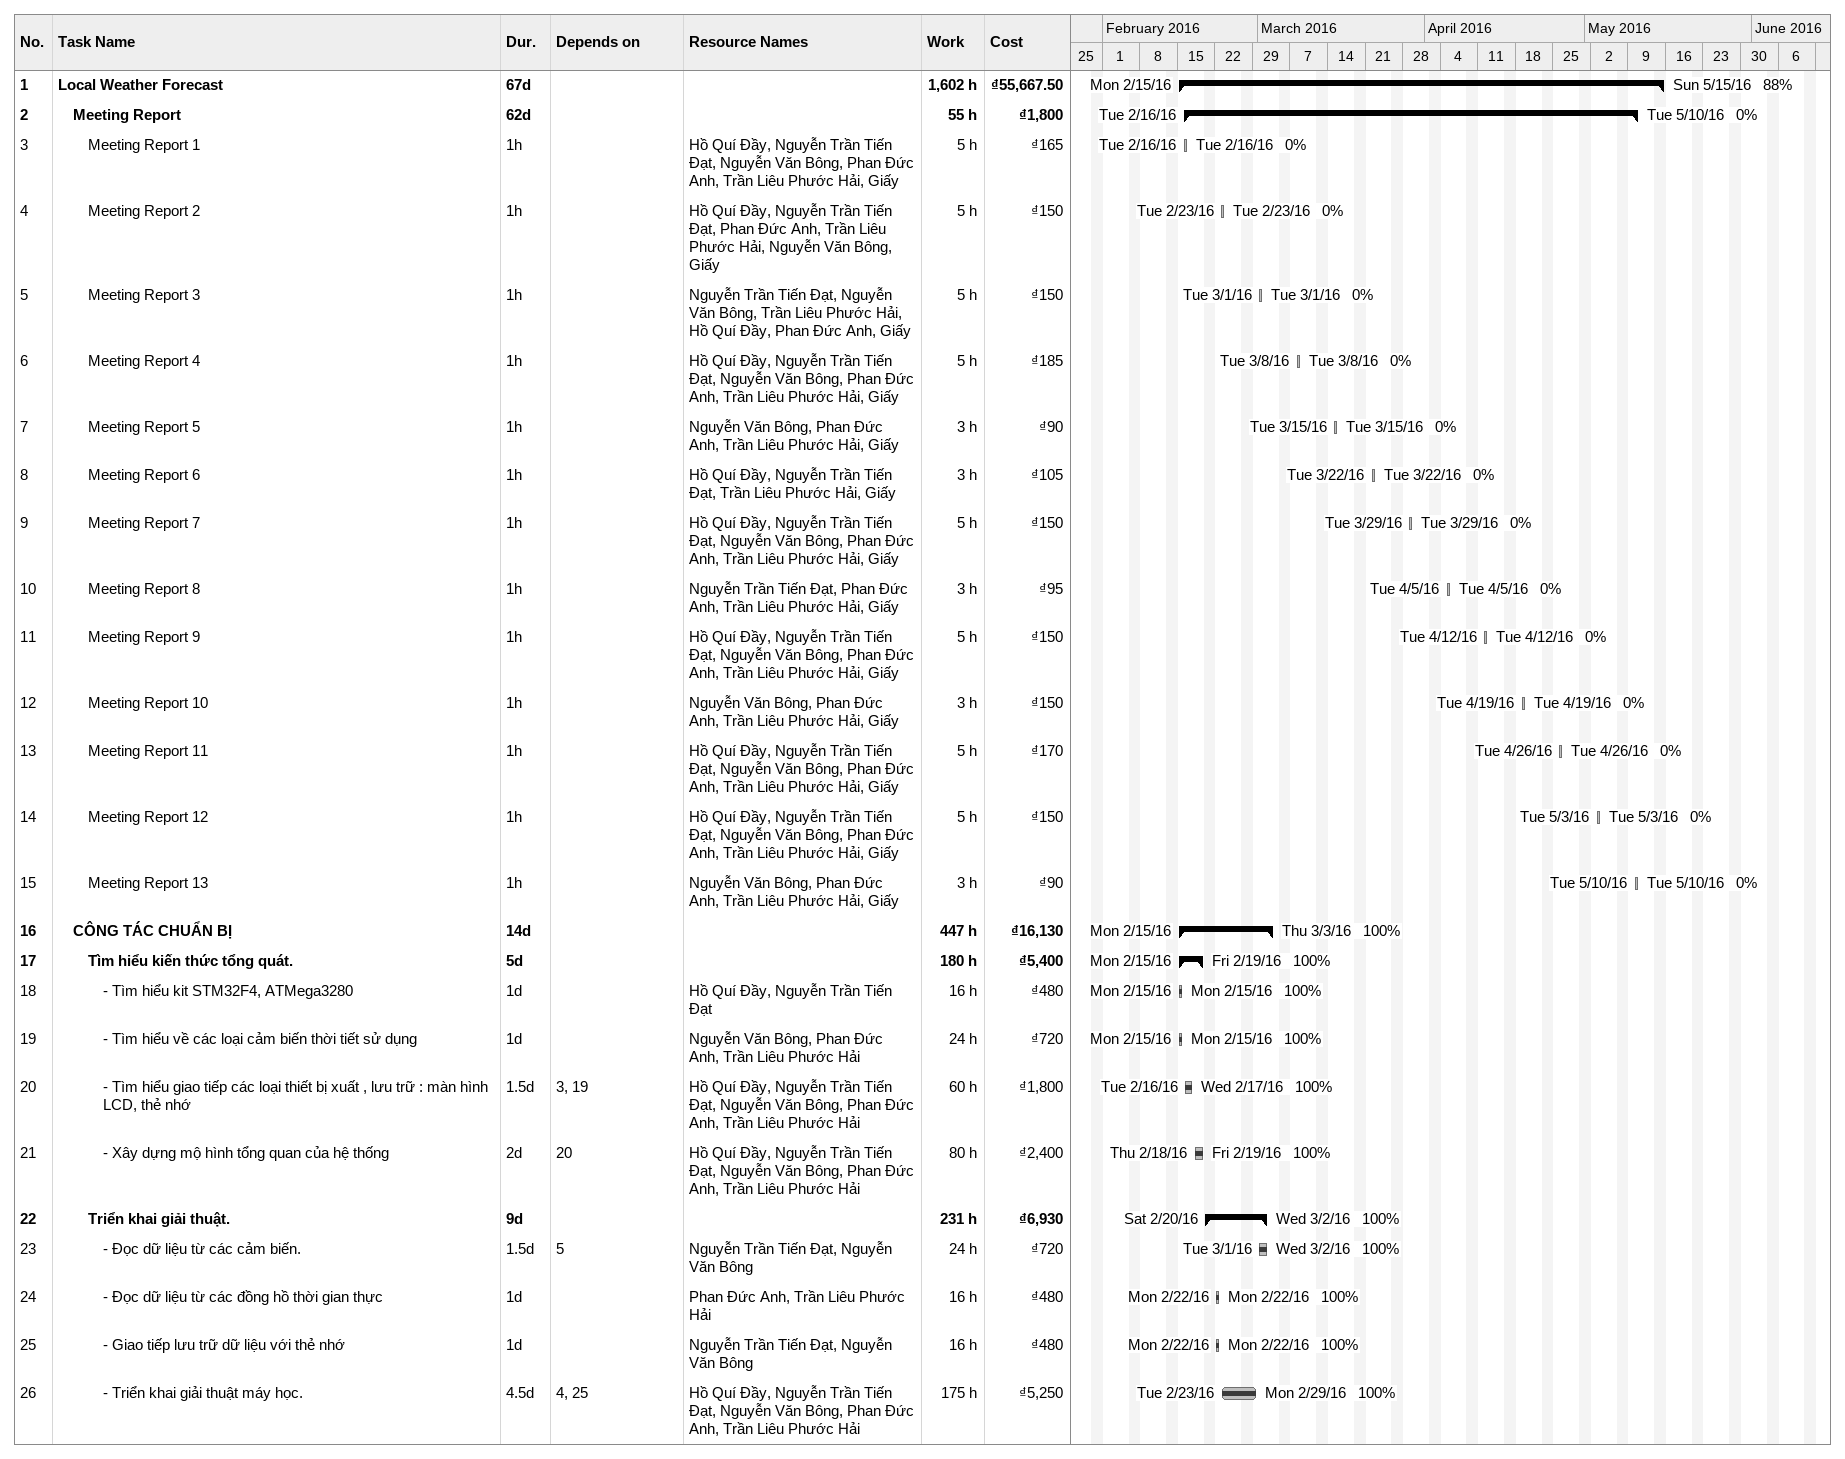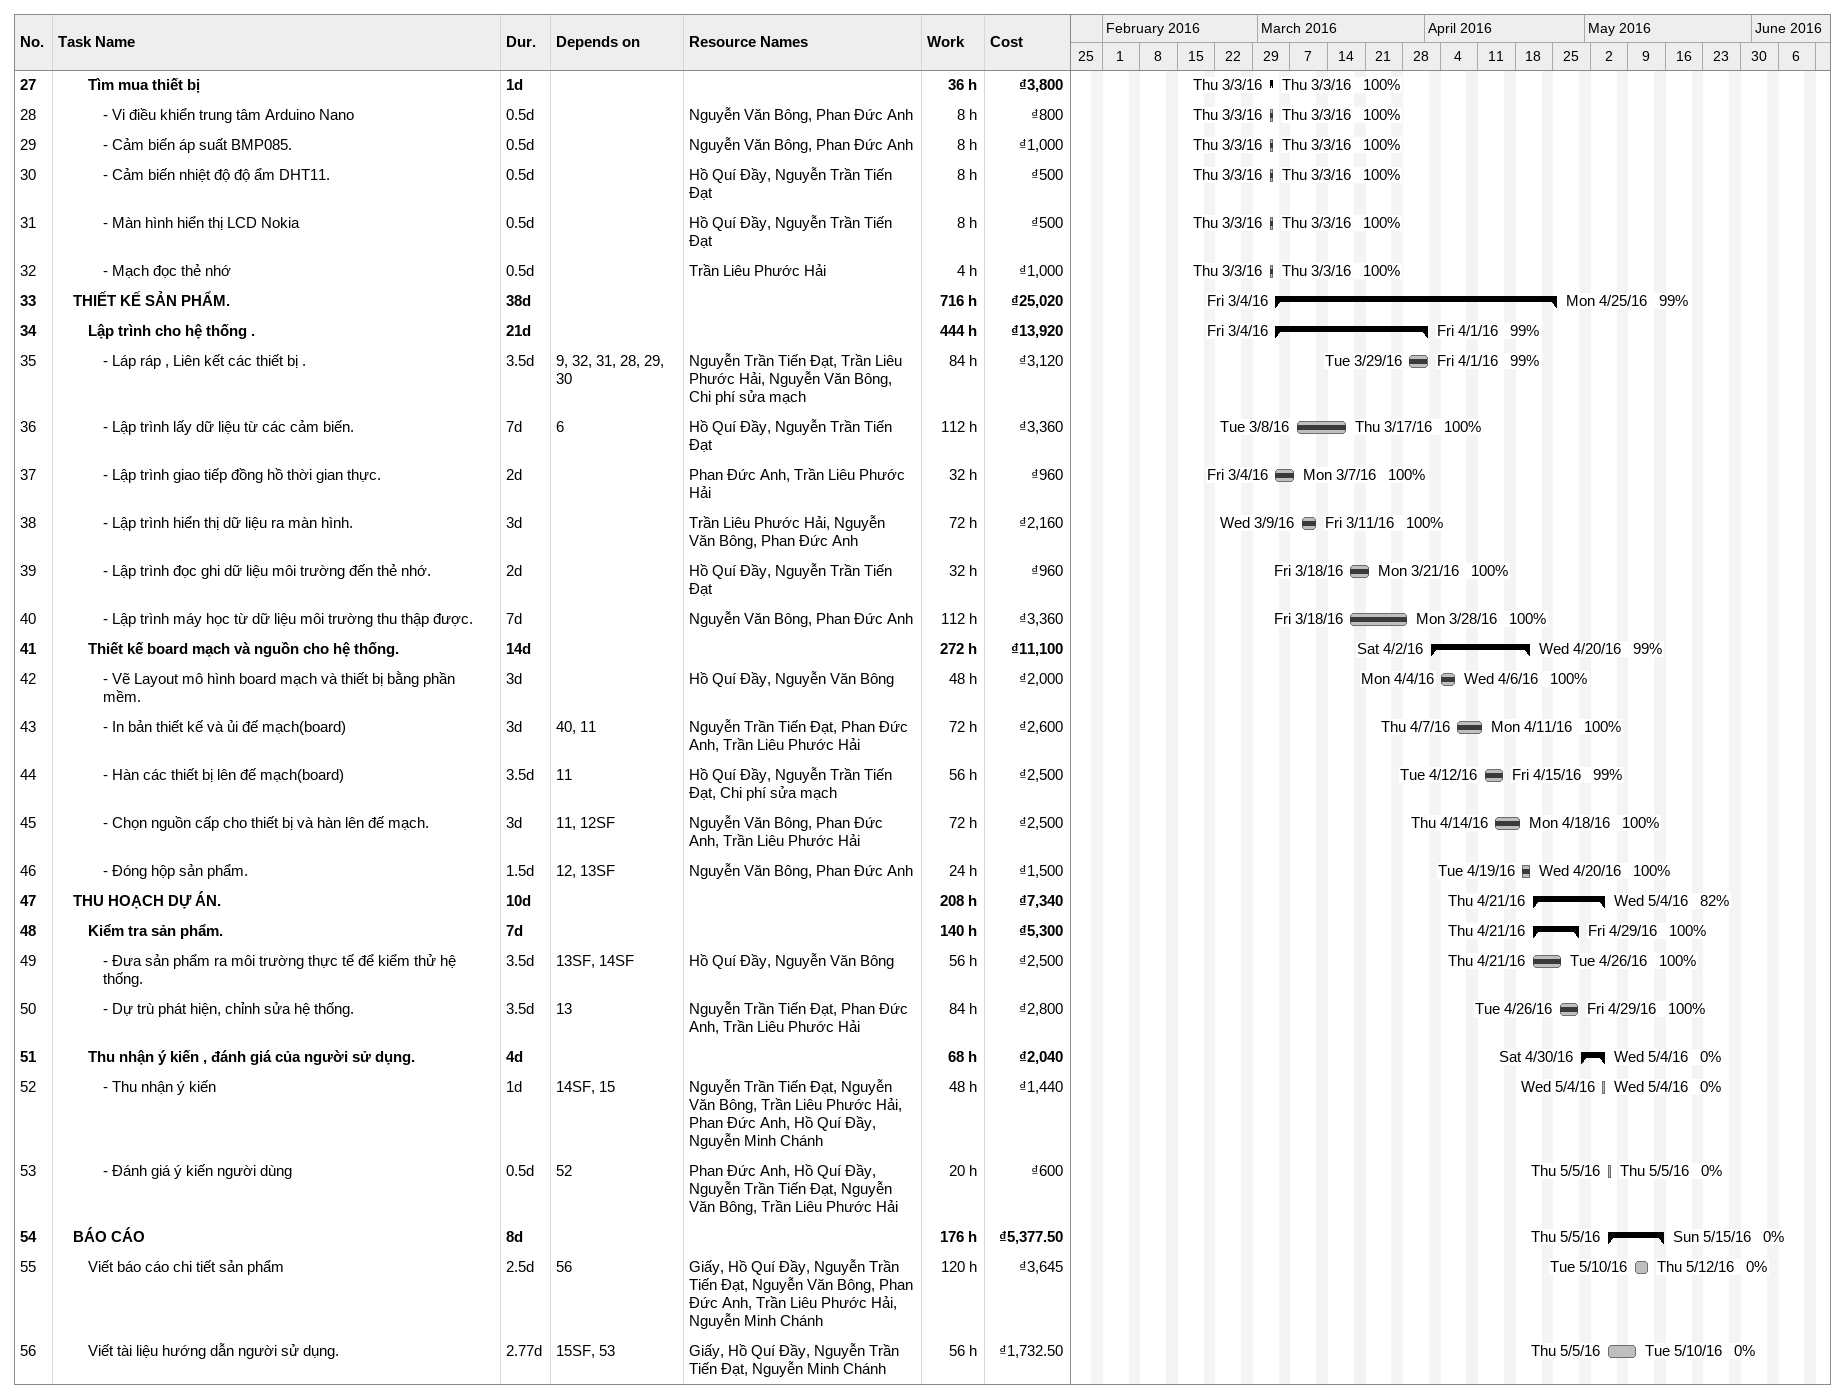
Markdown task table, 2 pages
| ID | Level | Task | Duration | Start | Finish | Predecessors | Resources | % complete | Work (h) | Cost (₫) |
|---|---|---|---|---|---|---|---|---|---|---|
| 1 | 1 | **Local Weather Forecast** | 67d | 2016-02-15 | 2016-05-15 |  |  | 88 | 1602 | 55667.50 |
| 2 | 2 | **Meeting Report** | 62d | 2016-02-16 | 2016-05-10 |  |  | 0 | 55 | 1800 |
| 3 | 3 | Meeting Report 1 | 1h | 2016-02-16 | 2016-02-16 |  | Hồ Quí Đầy, Nguyễn Trần Tiến Đạt, Nguyễn Văn Bông, Phan Đức Anh, Trần Liêu Phước Hải, Giấy | 0 | 5 | 165 |
| 4 | 3 | Meeting Report 2 | 1h | 2016-02-23 | 2016-02-23 |  | Hồ Quí Đầy, Nguyễn Trần Tiến Đạt, Phan Đức Anh, Trần Liêu Phước Hải, Nguyễn Văn Bông, Giấy | 0 | 5 | 150 |
| 5 | 3 | Meeting Report 3 | 1h | 2016-03-01 | 2016-03-01 |  | Nguyễn Trần Tiến Đạt, Nguyễn Văn Bông, Trần Liêu Phước Hải, Hồ Quí Đầy, Phan Đức Anh, Giấy | 0 | 5 | 150 |
| 6 | 3 | Meeting Report 4 | 1h | 2016-03-08 | 2016-03-08 |  | Hồ Quí Đầy, Nguyễn Trần Tiến Đạt, Nguyễn Văn Bông, Phan Đức Anh, Trần Liêu Phước Hải, Giấy | 0 | 5 | 185 |
| 7 | 3 | Meeting Report 5 | 1h | 2016-03-15 | 2016-03-15 |  | Nguyễn Văn Bông, Phan Đức Anh, Trần Liêu Phước Hải, Giấy | 0 | 3 | 90 |
| 8 | 3 | Meeting Report 6 | 1h | 2016-03-22 | 2016-03-22 |  | Hồ Quí Đầy, Nguyễn Trần Tiến Đạt, Trần Liêu Phước Hải, Giấy | 0 | 3 | 105 |
| 9 | 3 | Meeting Report 7 | 1h | 2016-03-29 | 2016-03-29 |  | Hồ Quí Đầy, Nguyễn Trần Tiến Đạt, Nguyễn Văn Bông, Phan Đức Anh, Trần Liêu Phước Hải, Giấy | 0 | 5 | 150 |
| 10 | 3 | Meeting Report 8 | 1h | 2016-04-05 | 2016-04-05 |  | Nguyễn Trần Tiến Đạt, Phan Đức Anh, Trần Liêu Phước Hải, Giấy | 0 | 3 | 95 |
| 11 | 3 | Meeting Report 9 | 1h | 2016-04-12 | 2016-04-12 |  | Hồ Quí Đầy, Nguyễn Trần Tiến Đạt, Nguyễn Văn Bông, Phan Đức Anh, Trần Liêu Phước Hải, Giấy | 0 | 5 | 150 |
| 12 | 3 | Meeting Report 10 | 1h | 2016-04-19 | 2016-04-19 |  | Nguyễn Văn Bông, Phan Đức Anh, Trần Liêu Phước Hải, Giấy | 0 | 3 | 150 |
| 13 | 3 | Meeting Report 11 | 1h | 2016-04-26 | 2016-04-26 |  | Hồ Quí Đầy, Nguyễn Trần Tiến Đạt, Nguyễn Văn Bông, Phan Đức Anh, Trần Liêu Phước Hải, Giấy | 0 | 5 | 170 |
| 14 | 3 | Meeting Report 12 | 1h | 2016-05-03 | 2016-05-03 |  | Hồ Quí Đầy, Nguyễn Trần Tiến Đạt, Nguyễn Văn Bông, Phan Đức Anh, Trần Liêu Phước Hải, Giấy | 0 | 5 | 150 |
| 15 | 3 | Meeting Report 13 | 1h | 2016-05-10 | 2016-05-10 |  | Nguyễn Văn Bông, Phan Đức Anh, Trần Liêu Phước Hải, Giấy | 0 | 3 | 90 |
| 16 | 2 | **CÔNG TÁC CHUẨN BỊ** | 14d | 2016-02-15 | 2016-03-03 |  |  | 100 | 447 | 16130 |
| 17 | 3 | **Tìm hiểu kiến thức tổng quát.** | 5d | 2016-02-15 | 2016-02-19 |  |  | 100 | 180 | 5400 |
| 18 | 4 | - Tìm hiểu kit STM32F4, ATMega3280 | 1d | 2016-02-15 | 2016-02-15 |  | Hồ Quí Đầy, Nguyễn Trần Tiến Đạt | 100 | 16 | 480 |
| 19 | 4 | - Tìm hiểu về các loại cảm biến thời tiết sử dụng | 1d | 2016-02-15 | 2016-02-15 |  | Nguyễn Văn Bông, Phan Đức Anh, Trần Liêu Phước Hải | 100 | 24 | 720 |
| 20 | 4 | - Tìm hiểu giao tiếp các loại thiết bị xuất , lưu trữ : màn hình LCD, thẻ nhớ | 1.5d | 2016-02-16 | 2016-02-17 | 3, 19 | Hồ Quí Đầy, Nguyễn Trần Tiến Đạt, Nguyễn Văn Bông, Phan Đức Anh, Trần Liêu Phước Hải | 100 | 60 | 1800 |
| 21 | 4 | - Xây dựng mộ hình tổng quan của hệ thống | 2d | 2016-02-18 | 2016-02-19 | 20 | Hồ Quí Đầy, Nguyễn Trần Tiến Đạt, Nguyễn Văn Bông, Phan Đức Anh, Trần Liêu Phước Hải | 100 | 80 | 2400 |
| 22 | 3 | **Triển khai giải thuật.** | 9d | 2016-02-20 | 2016-03-02 |  |  | 100 | 231 | 6930 |
| 23 | 4 | - Đọc dữ liệu từ các cảm biến. | 1.5d | 2016-03-01 | 2016-03-02 | 5 | Nguyễn Trần Tiến Đạt, Nguyễn Văn Bông | 100 | 24 | 720 |
| 24 | 4 | - Đọc dữ liệu từ các đồng hồ thời gian thực | 1d | 2016-02-22 | 2016-02-22 |  | Phan Đức Anh, Trần Liêu Phước Hải | 100 | 16 | 480 |
| 25 | 4 | - Giao tiếp lưu trữ dữ liệu với thẻ nhớ | 1d | 2016-02-22 | 2016-02-22 |  | Nguyễn Trần Tiến Đạt, Nguyễn Văn Bông | 100 | 16 | 480 |
| 26 | 4 | - Triển khai giải thuật máy học. | 4.5d | 2016-02-23 | 2016-02-29 | 4, 25 | Hồ Quí Đầy, Nguyễn Trần Tiến Đạt, Nguyễn Văn Bông, Phan Đức Anh, Trần Liêu Phước Hải | 100 | 175 | 5250 |
| 27 | 3 | **Tìm mua thiết bị** | 1d | 2016-03-03 | 2016-03-03 |  |  | 100 | 36 | 3800 |
| 28 | 4 | - Vi điều khiển trung tâm Arduino Nano | 0.5d | 2016-03-03 | 2016-03-03 |  | Nguyễn Văn Bông, Phan Đức Anh | 100 | 8 | 800 |
| 29 | 4 | - Cảm biến áp suất BMP085. | 0.5d | 2016-03-03 | 2016-03-03 |  | Nguyễn Văn Bông, Phan Đức Anh | 100 | 8 | 1000 |
| 30 | 4 | - Cảm biến nhiệt độ độ ẩm DHT11. | 0.5d | 2016-03-03 | 2016-03-03 |  | Hồ Quí Đầy, Nguyễn Trần Tiến Đạt | 100 | 8 | 500 |
| 31 | 4 | - Màn hình hiển thị LCD Nokia | 0.5d | 2016-03-03 | 2016-03-03 |  | Hồ Quí Đầy, Nguyễn Trần Tiến Đạt | 100 | 8 | 500 |
| 32 | 4 | - Mạch đọc thẻ nhớ | 0.5d | 2016-03-03 | 2016-03-03 |  | Trần Liêu Phước Hải | 100 | 4 | 1000 |
| 33 | 2 | **THIẾT KẾ SẢN PHẨM.** | 38d | 2016-03-04 | 2016-04-25 |  |  | 99 | 716 | 25020 |
| 34 | 3 | **Lập trình cho hệ thống .** | 21d | 2016-03-04 | 2016-04-01 |  |  | 99 | 444 | 13920 |
| 35 | 4 | - Láp ráp , Liên kết các thiết bị . | 3.5d | 2016-03-29 | 2016-04-01 | 9, 32, 31, 28, 29, 30 | Nguyễn Trần Tiến Đạt, Trần Liêu Phước Hải, Nguyễn Văn Bông, Chi phí sửa mạch | 99 | 84 | 3120 |
| 36 | 4 | - Lập trình lấy dữ liệu từ các cảm biến. | 7d | 2016-03-08 | 2016-03-17 | 6 | Hồ Quí Đầy, Nguyễn Trần Tiến Đạt | 100 | 112 | 3360 |
| 37 | 4 | - Lập trình giao tiếp đồng hồ thời gian thực. | 2d | 2016-03-04 | 2016-03-07 |  | Phan Đức Anh, Trần Liêu Phước Hải | 100 | 32 | 960 |
| 38 | 4 | - Lập trình hiển thị dữ liệu ra màn hình. | 3d | 2016-03-09 | 2016-03-11 |  | Trần Liêu Phước Hải, Nguyễn Văn Bông, Phan Đức Anh | 100 | 72 | 2160 |
| 39 | 4 | - Lập trình đọc ghi dữ liệu môi trường đến thẻ nhớ. | 2d | 2016-03-18 | 2016-03-21 |  | Hồ Quí Đầy, Nguyễn Trần Tiến Đạt | 100 | 32 | 960 |
| 40 | 4 | - Lập trình máy học từ dữ liệu môi trường thu thập được. | 7d | 2016-03-18 | 2016-03-28 |  | Nguyễn Văn Bông, Phan Đức Anh | 100 | 112 | 3360 |
| 41 | 3 | **Thiết kế board mạch và nguồn cho hệ thống.** | 14d | 2016-04-02 | 2016-04-20 |  |  | 99 | 272 | 11100 |
| 42 | 4 | - Vẽ Layout mô hình board mạch và thiết bị bằng phần mềm. | 3d | 2016-04-04 | 2016-04-06 |  | Hồ Quí Đầy, Nguyễn Văn Bông | 100 | 48 | 2000 |
| 43 | 4 | - In bản thiết kế và ủi đế mạch(board) | 3d | 2016-04-07 | 2016-04-11 | 40, 11 | Nguyễn Trần Tiến Đạt, Phan Đức Anh, Trần Liêu Phước Hải | 100 | 72 | 2600 |
| 44 | 4 | - Hàn các thiết bị lên đế mạch(board) | 3.5d | 2016-04-12 | 2016-04-15 | 11 | Hồ Quí Đầy, Nguyễn Trần Tiến Đạt, Chi phí sửa mạch | 99 | 56 | 2500 |
| 45 | 4 | - Chọn nguồn cấp cho thiết bị và hàn lên đế mạch. | 3d | 2016-04-14 | 2016-04-18 | 11, 12SF | Nguyễn Văn Bông, Phan Đức Anh, Trần Liêu Phước Hải | 100 | 72 | 2500 |
| 46 | 4 | - Đóng hộp sản phẩm. | 1.5d | 2016-04-19 | 2016-04-20 | 12, 13SF | Nguyễn Văn Bông, Phan Đức Anh | 100 | 24 | 1500 |
| 47 | 2 | **THU HOẠCH DỰ ÁN.** | 10d | 2016-04-21 | 2016-05-04 |  |  | 82 | 208 | 7340 |
| 48 | 3 | **Kiểm tra sản phẩm.** | 7d | 2016-04-21 | 2016-04-29 |  |  | 100 | 140 | 5300 |
| 49 | 4 | - Đưa sản phẩm ra môi trường thực tế để kiểm thử hệ thống. | 3.5d | 2016-04-21 | 2016-04-26 | 13SF, 14SF | Hồ Quí Đầy, Nguyễn Văn Bông | 100 | 56 | 2500 |
| 50 | 4 | - Dự trù phát hiện, chỉnh sửa hệ thống. | 3.5d | 2016-04-26 | 2016-04-29 | 13 | Nguyễn Trần Tiến Đạt, Phan Đức Anh, Trần Liêu Phước Hải | 100 | 84 | 2800 |
| 51 | 3 | **Thu nhận ý kiến , đánh giá của người sử dụng.** | 4d | 2016-04-30 | 2016-05-04 |  |  | 0 | 68 | 2040 |
| 52 | 4 | - Thu nhận ý kiến | 1d | 2016-05-04 | 2016-05-04 | 14SF, 15 | Nguyễn Trần Tiến Đạt, Nguyễn Văn Bông, Trần Liêu Phước Hải, Phan Đức Anh, Hồ Quí Đầy, Nguyễn Minh Chánh | 0 | 48 | 1440 |
| 53 | 4 | - Đánh giá ý kiến người dùng | 0.5d | 2016-05-05 | 2016-05-05 | 52 | Phan Đức Anh, Hồ Quí Đầy, Nguyễn Trần Tiến Đạt, Nguyễn Văn Bông, Trần Liêu Phước Hải | 0 | 20 | 600 |
| 54 | 2 | **BÁO CÁO** | 8d | 2016-05-05 | 2016-05-15 |  |  | 0 | 176 | 5377.50 |
| 55 | 3 | Viết báo cáo chi tiết sản phẩm | 2.5d | 2016-05-10 | 2016-05-12 | 56 | Giấy, Hồ Quí Đầy, Nguyễn Trần Tiến Đạt, Nguyễn Văn Bông, Phan Đức Anh, Trần Liêu Phước Hải, Nguyễn Minh Chánh | 0 | 120 | 3645 |
| 56 | 3 | Viết tài liệu hướng dẫn người sử dụng. | 2.77d | 2016-05-05 | 2016-05-10 | 15SF, 53 | Giấy, Hồ Quí Đầy, Nguyễn Trần Tiến Đạt, Nguyễn Minh Chánh | 0 | 56 | 1732.50 |
